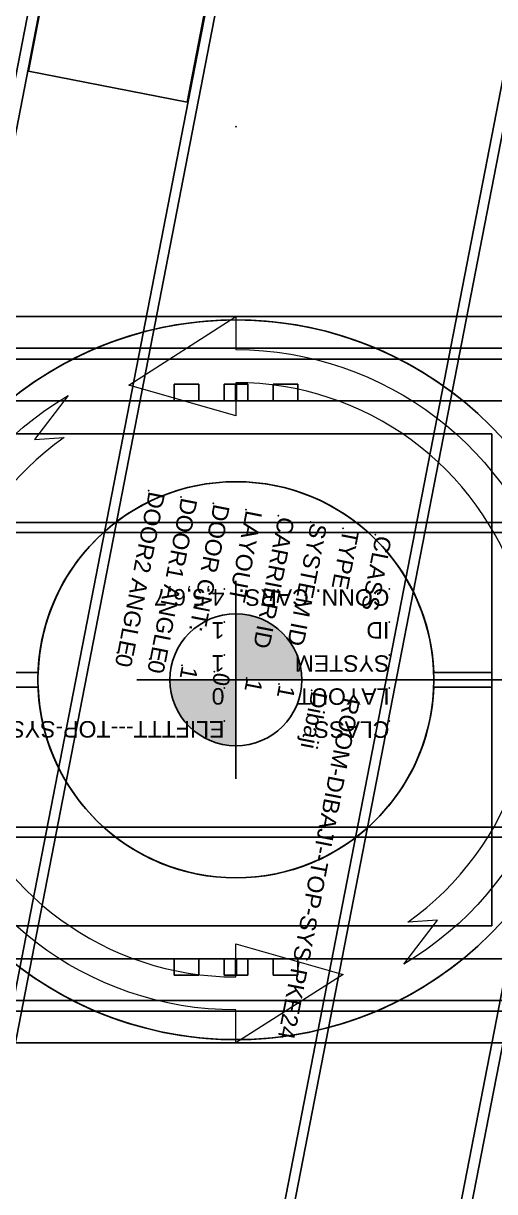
# Model space of a CAD drawing. Header units: millimetres. Extents: x 1822 to 16527, y -301 to 9797.
# Drawn here: x 2141 to 2283.8, y 3376.6 to 3730.5 of the extents above; entities that cross this region are included whole.
import ezdxf

# ---------------------------------------------------------------- set-up
doc = ezdxf.new("R2010")
doc.units = ezdxf.units.MM
doc.linetypes.add('PHANTOM', pattern=[12.7, 6.35, -1.27, 1.27, -1.27, 1.27, -1.27])
for name, color, linetype, true_color in [('PK24-SYS-ROOM', 8, 'Continuous', 0x808080), ('PK24E-COMP-PALLET', 132, 'Continuous', 0x00b7c8), ('PK24E-HELPER', 253, 'PHANTOM', 0xa1a1a1), ('PK24E-SYS-LIFT', 31, 'Continuous', 0xffcc5a)]:
    doc.layers.add(name, color=color, linetype=linetype, true_color=true_color)
for name, color, linetype in [('PK24E', 7, 'Continuous'), ('PK24E-DATA', 7, 'Continuous'), ('PKE24E-HIDDEN', 7, 'Continuous')]:
    doc.layers.add(name, color=color, linetype=linetype)
doc.layers.add('PK24E-TTARROW', color=20, linetype='Continuous', lineweight=20, true_color=0xf54b32)
doc.styles.get("Standard").update_dxf_attribs({"font": 'arial.ttf'})

# ---------------------------------------------------------------- blocks, each defined once
blk = doc.blocks.new('ELIFTTT-CHASIS--TOP-COMP-PKE24')
at = {"layer": 'PK24E-HELPER'}
blk.add_point((0, -167.5), dxfattribs=at)
at = {"layer": 'PK24E-SYS-LIFT'}
for p, q in [((-68.85, 84.5), (-161.2, 84.5)), ((-141.25, -84.5), (-68.85, -84.5))]:
    blk.add_line(p, q, dxfattribs=at)
for radius in [109, 60]:
    blk.add_circle((0, 0), radius, dxfattribs=at)
blk = doc.blocks.new('ELIFTTT-TT--TOP-COMP-PKE24')
at = {"layer": 'PK24E-SYS-LIFT'}
for p, q in [((-18.75, 89.5), (-18.75, 84.5)), ((-11.25, 89.5), (-18.75, 89.5)), ((-11.25, 84.5), (-11.25, 89.5)), ((-3.6, 89.5), (-3.6, 84.5)), ((-3.6, 89.5), (-3.58, 89.5)), ((-3.58, 89.5), (-3.58, 84.5)), ((-0.17, 89.5), (-3.58, 89.5)), ((-0.17, 84.5), (-0.17, 89.5)), ((-0.17, 89.5), (0.17, 89.5)), ((0.17, 89.5), (0.17, 84.5)), ((3.58, 89.5), (0.17, 89.5)), ((3.58, 84.5), (3.58, 89.5)), ((3.58, 89.5), (3.6, 89.5)), ((3.6, 84.5), (3.6, 89.5)), ((11.25, 89.5), (11.25, 84.5)), ((18.75, 89.5), (11.25, 89.5)), ((18.75, 84.5), (18.75, 89.5)), ((230.5, 84.5), (-230.5, 84.5)), ((77.6, 74.5), (-77.6, 74.5)), ((-77.6, 74.5), (-77.6, -74.5)), ((-59.96, 2.25), (-77.6, 2.25)), ((77.6, 2.25), (59.96, 2.25)), ((-77.6, -2.25), (-59.96, -2.25)), ((59.96, -2.25), (77.6, -2.25)), ((-77.6, -74.5), (77.6, -74.5)), ((230.5, -84.5), (-230.5, -84.5)), ((-18.75, -84.5), (-18.75, -89.5)), ((-11.25, -89.5), (-11.25, -84.5)), ((-3.6, -84.5), (-3.6, -89.5)), ((-3.58, -84.5), (-3.58, -89.5)), ((-0.17, -89.5), (-0.17, -84.5)), ((0.17, -84.5), (0.17, -89.5)), ((3.58, -89.5), (3.58, -84.5)), ((3.6, -89.5), (3.6, -84.5)), ((11.25, -84.5), (11.25, -89.5)), ((18.75, -89.5), (18.75, -84.5)), ((-11.25, -89.5), (-18.75, -89.5)), ((-3.58, -89.5), (-3.6, -89.5)), ((-0.17, -89.5), (-3.58, -89.5)), ((0.17, -89.5), (-0.17, -89.5)), ((3.58, -89.5), (0.17, -89.5)), ((3.6, -89.5), (3.58, -89.5)), ((18.75, -89.5), (11.25, -89.5))]:
    blk.add_line(p, q, dxfattribs=at)
for radius, start, end in [(109, 50.8258, 129.1742), (60, 2.1491, 177.8509), (60, 182.1491, 270), (60, 270, 357.8509), (109, 230.8258, 309.1742)]:
    blk.add_arc((0, 0), radius, start, end, dxfattribs=at)
blk = doc.blocks.new('*U18')
at = {"layer": 'PK24E-COMP-PALLET'}
for p, q in [((262.27, 110), (-262.27, 110)), ((249.45, 100.42), (-249.45, 100.42)), ((249.45, 97.11), (-249.45, 97.11)), ((249.45, 47.67), (-249.45, 47.67)), ((249.45, 44.65), (-249.45, 44.65)), ((249.45, -44.65), (-249.45, -44.65)), ((249.45, -47.67), (-249.45, -47.67)), ((249.45, -97.11), (-249.45, -97.11)), ((249.45, -100.42), (-249.45, -100.42)), ((262.27, -110), (-262.27, -110))]:
    blk.add_line(p, q, dxfattribs=at)
at = {"layer": 'PK24E-HELPER'}
blk.add_point((0, 0), dxfattribs=at)
blk = doc.blocks.new('*U6')
for p in [(0, 0), (50, 0), (0, -10), (0, -10), (50, -10), (50, -10), (0, -20), (0, -20), (50, -20), (50, -20), (0, -30), (0, -30), (50, -30), (50, -30), (0, -40), (50, -40)]:
    blk.add_point(p)
blk = doc.blocks.new('TTARROW---TOP-DECOR-PK24')
at = {"layer": 'PK24E-TTARROW'}
for points in [[(0, 90), (0, 80), (-32.49, 89.27), (0, 110), (0, 100, -0.763437), (50.85, -86.11), (61.06, -72.77), (52.06, -73.42, 0.73095)], [(0, -90), (0, -80), (32.49, -89.27), (0, -110), (0, -100, -0.763437), (-50.85, 86.11), (-61.06, 72.77), (-52.06, 73.42, 0.73095)]]:
    blk.add_lwpolyline(points, format="xyb", close=True, dxfattribs=at)
blk = doc.blocks.new('ELIFTTT---TOP-SYS-PKE24')
for name in ['ELIFTTT-CHASIS--TOP-COMP-PKE24', '*U18', 'TTARROW---TOP-DECOR-PK24', 'ELIFTTT-TT--TOP-COMP-PKE24']:
    blk.add_blockref(name, (0, 0))
at = {"layer": 'PK24E-DATA'}
blk.add_blockref('*U6', (-46.53, 12.51), dxfattribs=at)
at = {"layer": 'PK24E-DATA', "char_height": 5, "attachment_point": 7}
for s, width, insert in [('CLASS', 42.8552, (-46.53, 12.51)), ('LAYOUT', 42.8552, (-46.53, 2.51)), ('SYSTEM', 42.8552, (-46.53, -7.49)), ('ID', 42.8552, (-46.53, -17.49)), ('CONN. CARS.', 47.9389, (-46.53, -27.49))]:
    blk.add_mtext_dynamic_manual_height_columns(s, width=width, gutter_width=17.5, heights=[0], dxfattribs=dict(at, insert=insert))
at = {"layer": 'PK24E-DATA'}
for tag, p in [('COMP_TYPE', (3.47, 12.51)), ('LAYOUT_ID', (3.47, 2.51)), ('SYSTEM_ID', (3.47, -7.49)), ('CARRIER_ID', (3.47, -17.49)), ('CON_CARS', (3.47, -27.49))]:
    blk.add_attdef(tag, p, '', height=5, dxfattribs=at)
blk = doc.blocks.new('*U73')
for p in [(0, 0), (50, 0), (0, -10), (0, -10), (50, -10), (50, -10), (0, -20), (0, -20), (50, -20), (50, -20), (0, -30), (50, -30)]:
    blk.add_point(p)
blk = doc.blocks.new('LAYOUT----DATA-PK24')
at = {"layer": 'PK24E'}
h = blk.add_hatch(color=4, dxfattribs=at)
h.dxf.hatch_style = 1
h.paths.add_polyline_path([(-20, 0, 0.414214), (0, -20), (0, 0)])
h.paths.add_polyline_path([(0, 0), (20, 0, 0.414214), (0, 20)])
at = {"layer": 'PK24E', "color": 4}
for p, q in [((0, 30), (0, -30)), ((0, -20), (0, 20)), ((-30, 0), (220, 0))]:
    blk.add_line(p, q, dxfattribs=at)
blk.add_circle((0, 0), 20, dxfattribs=at)
at = {"layer": 'PKE24E-HIDDEN'}
blk.add_blockref('*U73', (170, 0), dxfattribs=at)
at = {"layer": 'PK24E-DATA'}
for tag, p in [('LAYOUT_ID', (170, 0)), ('LEVEL', (170, -10)), ('COMP_TYPE', (170, -20))]:
    blk.add_attdef(tag, p, '', height=5, dxfattribs=at)
blk = doc.blocks.new('*U86')
at = {"layer": 'PK24E-COMP-PALLET'}
for p, q in [((249.45, 100.42), (-249.45, 100.42)), ((249.45, 97.11), (-249.45, 97.11)), ((168.92, 47.89), (168.92, 96.89)), ((249.45, 96.89), (168.92, 96.89)), ((249.45, 47.67), (-249.45, 47.67)), ((249.45, 47.89), (168.92, 47.89)), ((249.45, 44.65), (-249.45, 44.65)), ((249.45, -44.65), (-249.45, -44.65)), ((249.45, -47.67), (-249.45, -47.67)), ((249.45, -97.11), (-249.45, -97.11)), ((249.45, -100.42), (-249.45, -100.42))]:
    blk.add_line(p, q, dxfattribs=at)
at = {"layer": 'PK24E-HELPER'}
blk.add_point((0, 0), dxfattribs=at)
blk = doc.blocks.new('*U88')
for p in [(0, 75.94), (50, 75.94), (0, 65.94), (0, 65.94), (50, 65.94), (50, 65.94), (0, 55.94), (0, 55.94), (50, 55.94), (50, 55.94), (0, 45.94), (0, 45.94), (50, 45.94), (50, 45.94), (0, 35.94), (0, 35.94), (50, 35.94), (50, 35.94), (0, 25.94), (0, 25.94), (50, 25.94), (50, 25.94), (0, 15.94), (0, 15.94), (50, 15.94), (50, 15.94), (0, 5.94), (50, 5.94)]:
    blk.add_point(p)
blk = doc.blocks.new('ROOM-DIBAJI--TOP-SYS-PKE24')
at = {"layer": 'PK24-SYS-ROOM', "rotation": 180}
blk.add_blockref('*U86', (0, 0), dxfattribs=at)
at = {"layer": 'PK24E-DATA'}
blk.add_blockref('*U88', (-51.2, -42.83), dxfattribs=at)
at = {"layer": 'PK24E-DATA', "char_height": 5, "attachment_point": 7}
for s, width, insert in [('CLASS', 50, (-51.2, 33.11)), ('TYPE', 50, (-51.2, 23.11)), ('SYSTEM ID', 50, (-51.2, 13.11)), ('CARRIER ID', 50, (-51.2, 3.11)), ('LAYOUT', 50, (-51.2, -6.89)), ('DOOR CNT:', 78.7047, (-51.2, -16.89)), ('DOOR1 ANGLE', 61.9979, (-51.2, -26.89)), ('DOOR2 ANGLE', 62.9923, (-51.2, -36.89))]:
    blk.add_mtext_dynamic_manual_height_columns(s, width=width, gutter_width=50, heights=[0], dxfattribs=dict(at, insert=insert))
at = {"layer": 'PK24E-DATA'}
for tag, p in [('COMP_TYPE', (-1.2, 33.11)), ('ROOM_TYPE', (-1.2, 23.11)), ('SYSTEM_ID', (-1.2, 13.11)), ('CARRIER_ID', (-1.2, 3.11)), ('LAYOUT_ID', (-1.2, -6.89)), ('DOOR_COUNT', (-1.2, -16.89)), ('DOOR1_ANGLE', (-1.2, -26.89))]:
    blk.add_attdef(tag, p, '', height=5, dxfattribs=at)
at = {"layer": 'PK24E-DATA', "flags": 8}
blk.add_attdef('DOOR2_ANGLE', (-1.2, -36.89), '', height=5, dxfattribs=at)

msp = doc.modelspace()

# ---------------------------------------------------------------- block references
ref = msp.add_blockref('ROOM-DIBAJI--TOP-SYS-PKE24', (2205.399, 3531.632, -1.185), dxfattribs=dict(rotation=258.9999999999999))
ref.add_attrib('COMP_TYPE', 'ROOM-DIBAJI--TOP-SYS-PKE24', (2238.129, 3526.495, -1.185), dxfattribs={"layer": 'PK24E-DATA', "height": 5, "rotation": 259})
ref.add_attrib('LAYOUT_ID', '0', (2198.864, 3534.127, -1.185), dxfattribs={"layer": 'PK24E-DATA', "height": 5, "rotation": 259})
ref.add_attrib('SYSTEM_ID', '1', (2218.496, 3530.311, -1.185), dxfattribs={"layer": 'PK24E-DATA', "height": 5, "rotation": 259})
ref.add_attrib('CARRIER_ID', '1', (2208.68, 3532.219, -1.185), dxfattribs={"layer": 'PK24E-DATA', "height": 5, "rotation": 259})
ref.add_attrib('ROOM_TYPE', 'Dibaji', (2228.312, 3528.403, -1.185), dxfattribs={"layer": 'PK24E-DATA', "height": 5, "rotation": 259})
ref.add_attrib('DOOR_COUNT', '1', (2189.047, 3536.035, -1.185), dxfattribs={"layer": 'PK24E-DATA', "height": 5, "rotation": 259})
ref.add_attrib('DOOR1_ANGLE', '0', (2179.231, 3537.943, -1.185), dxfattribs={"layer": 'PK24E-DATA', "height": 5, "rotation": 259})
ref.add_attrib('DOOR2_ANGLE', '0', (2169.415, 3539.851, -1.185), dxfattribs={"layer": 'PK24E-DATA', "height": 5, "rotation": 259})
at = {"rotation": 180}
msp.add_blockref('ELIFTTT---TOP-SYS-PKE24', (2205.399, 3531.632, -1.185), dxfattribs=at).add_auto_attribs({'COMP_TYPE': 'ELIFTTT---TOP-SYS-PKE24', 'LAYOUT_ID': '0', 'SYSTEM_ID': '1', 'CARRIER_ID': '1', 'CON_CARS': '4,5,6,7'})
msp.add_blockref('LAYOUT----DATA-PK24', (2205.399, 3531.632, -1.185)).add_auto_attribs({'COMP_TYPE': 'LAYOUT----DATA-PK24', 'LAYOUT_ID': '0', 'LEVEL': 'L0'})

doc.saveas('drawing.dxf')
